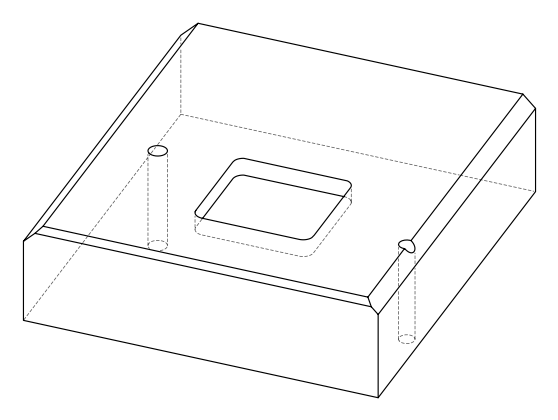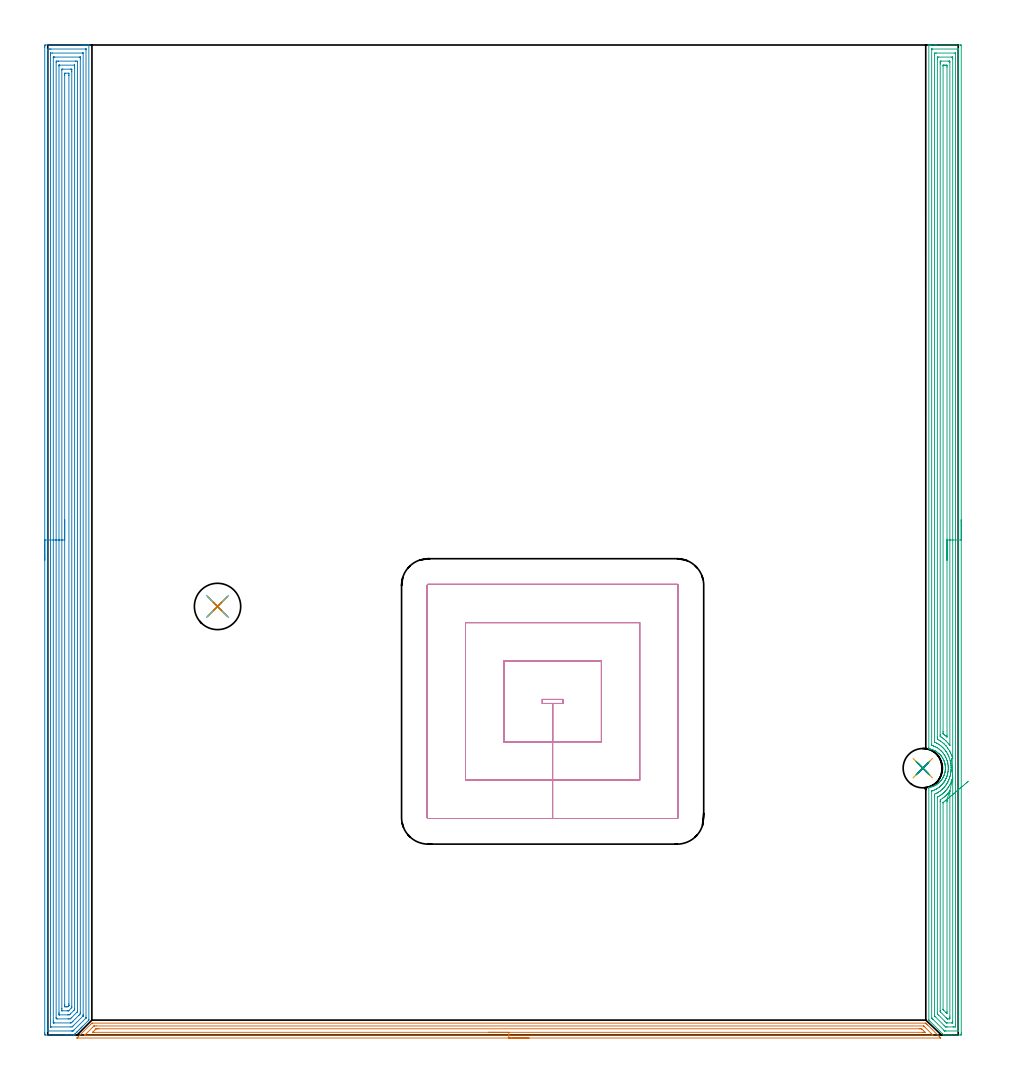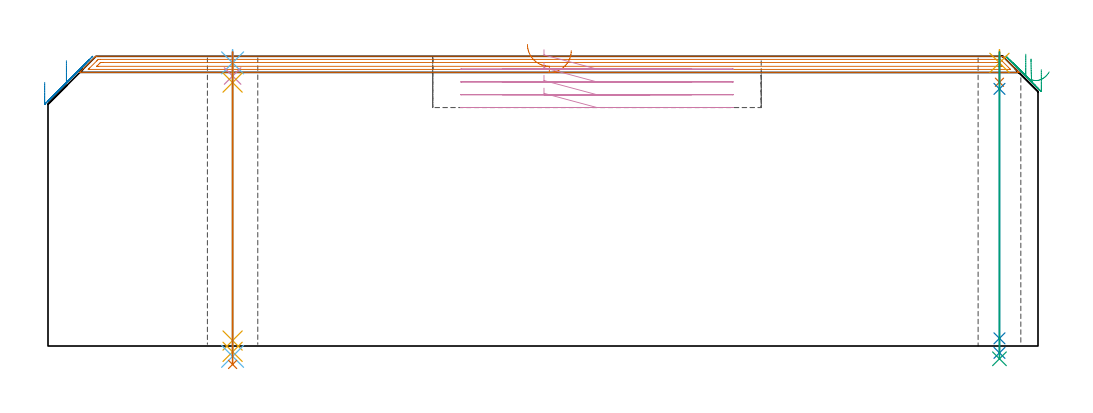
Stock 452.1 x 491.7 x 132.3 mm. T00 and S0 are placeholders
(PLAN: 13 operations, 9 tool changes, 78.3 min)
(1 AREA_MILL | FG_CHAMFER_SURFACE | UGT0205_001 | 10.33 min | 11988 mm3)
(2 AREA_MILL_1 | FG_CHAMFER_SURFACE_1 | UGT0205_001 | 31.75 min | 117622 mm3)
(3 AREA_MILL_2 | FG_CHAMFER_SURFACE_2 | UGT0205_001 | 23.72 min | 63465 mm3)
(4 MILL_RECTANGULAR_POCKET | POCKET_RECTANGULAR_STRAIGHT | UGT0201_109 | Follow Part, ap 6.35, ae 75% | 9.43 min | 493936 mm3)
(5 SPOT_DRILL | STEP1HOLE | NXT0321_9005460120000 | 0.05 min | 167 mm3)
(6 SPOT_DRILL_1 | STEP1HOLE_1 | NXT0321_9005460120000 | 0.05 min | 189 mm3)
(7 DRILL_BLIND_HOLE_INTO_CENTER | STEP1HOLE | UGT0301_198 | 0.06 min | 367 mm3)
(8 GUN_DRILL_THROUGH_HOLE | STEP1HOLE | UGT0307_003 | 0.63 min | 4674 mm3)
(9 SPADE_DRILL_TO_ENLARGE_THROUGH_HOLE | STEP1HOLE | UGT0306_010 | 0.56 min | 33821 mm3)
(10 DRILL_BLIND_HOLE_INTO_CENTER_1 | STEP1HOLE_1 | NXT0301_125 | 0.05 min | 188 mm3)
(11 GUN_DRILL_THROUGH_HOLE_1 | STEP1HOLE_1 | UGT0307_001 | 0.59 min | 2379 mm3)
(12 SPADE_DRILL_TO_ENLARGE_THROUGH_HOLE_1 | STEP1HOLE_1 | UGT0306_005 | 0.56 min | 19043 mm3)
(13 DRILL_TO_ENLARGE_THROUGH_HOLE | STEP1HOLE_1 | UGT0301_055 | 0.57 min | 33084 mm3)
(TOOL UGT0205_001 | Chamfer Mill 20 x 3 x 45 deg. | D20 FL50 Z2)
(TOOL UGT0201_109 | End Mill 25.4 mm | D25.4 FL25 Z2)
(TOOL NXT0321_9005460120000 | NC Spot Drill, 142deg, 12mm, Carbide, Uncoated | D12 PA142 FL30 Z2)
(TOOL UGT0301_198 | Twist Drill 7.9 mm | D7.9 PA118 FL73 Z2)
(TOOL UGT0307_003 | Gun Drill 7 mm | D7 PA130 FL24 Z1)
(TOOL UGT0306_010 | Spade Drill 19.5mm | D19.5 PA132 FL10 Z2)
(TOOL NXT0301_125 | Carbide Drill 6mm [861.1-0600-018A1-GP GC34] | D6 PA150 FL18.7 Z2)
(TOOL UGT0307_001 | Gun Drill 5 mm | D5 PA130 FL24 Z1)
(TOOL UGT0306_005 | Spade Drill 14.5mm | D14.5 PA132 FL10 Z2)
(TOOL UGT0301_055 | Twist Drill 23 mm | D23 PA118 FL155 Z2)
(OP 1 AREA_MILL)
G17 G21 G94 G90
T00 M6
G54
G17 G0 G90 X238.95 Y-1.5 S1061 M3
G43 Z142.3 H0
Z134.9
G94 G1 X238.912 Z134.028 F250.
X238.798 Z133.164
X238.609 Z132.312
X238.347 Z131.48
X238.013 Z130.674
X237.61 Z129.9
X237.141 Z129.164
X236.61 Z128.472
X236.021 Z127.829
X235.378 Z127.24
X234.685 Z126.708
X233.95 Z126.24
X233.176 Z125.837
X232.37 Z125.503
X231.538 Z125.241
X230.686 Z125.052
X229.821 Z124.938
X228.95 Z124.9
X14.631
X14.516 Y-1.497 Z124.902
X14.514 Y-1.495 Z124.903
X14.516 Y-1.483 Z124.915
X14.996 Y-1.004 Z125.396
X16.302 Y0.302 Z126.701
X21.316 Y5.318 Z131.715
X21.637 Y5.637 Z132.037
X21.912 Y5.904 Z132.296
X22.241 Y5.9 Z132.3
X435.658
X435.988 Y5.904 Z132.296
X436.263 Y5.637 Z132.036
X436.583 Y5.318 Z131.715
X436.627 Y5.274 Z131.673
X436.836 Y5.065 Z131.464
X436.88 Y5.021 Z131.418
X442.818 Y-0.918 Z125.48
X442.904 Y-1.004 Z125.396
X443.086 Y-1.186 Z125.213
X443.264 Y-1.363 Z125.034
X443.383 Y-1.485 Z124.913
X443.386 Y-1.495 Z124.903
X443.383 Y-1.499 Z124.899
X228.95 Y-1.5 Z124.9
Y-0.086 Z126.314
X18.624
X18.506 Y-0.084 Z126.316
X18.428 Y-0.082 Z126.318
X18.381 Y-0.079 Z126.321
X18.385 Y-0.072 Z126.328
X18.426 Y-0.027 Z126.373
X18.553 Y0.103 Z126.503
X18.683 Y0.233 Z126.633
X18.998 Y0.549 Z126.949
X22.254 Y3.804 Z130.204
X22.567 Y4.115 Z130.515
X22.885 Y4.427 Z130.827
X22.936 Y4.474 Z130.874
X23.029 Y4.481 Z130.881
X23.089 Y4.484 Z130.884
X23.147 Y4.485 Z130.885
X23.981 Y4.486 Z130.886
X434.753 Y4.485 Z130.885
X434.811 Y4.484 Z130.884
X434.928 Y4.479 Z130.879
X434.967 Y4.471 Z130.871
X434.985 Y4.458 Z130.858
X435.02 Y4.427 Z130.827
X435.645 Y3.805 Z130.205
X438.586 Y0.864 Z127.264
X439.217 Y0.233 Z126.633
X439.472 Y-0.027 Z126.373
X439.507 Y-0.067 Z126.333
X439.515 Y-0.079 Z126.321
X439.452 Y-0.081 Z126.319
X439.335 Y-0.085 Z126.315
X439.276 Y-0.086 Z126.314
X439.217
X228.95
Y1.328 Z127.728
X23.147 Y1.329 Z127.729
X22.68 Y1.33 Z127.73
X22.28 Y1.334 Z127.734
X22.254 Y1.335 Z127.735
Y1.345 Z127.745
Y1.352 Z127.752
X23.147 Y2.248 Z128.648
X23.545 Y2.645 Z129.045
X23.793 Y2.891 Z129.291
X23.878 Y2.973 Z129.373
X23.948 Y3.037 Z129.437
X23.99 Y3.065 Z129.465
X24.04 Y3.066 Z129.466
X24.507 Y3.07 Z129.47
X24.932 Y3.071 Z129.471
X25.398 Y3.072 Z129.472
X432.967 Y3.071 Z129.471
X433.434 Y3.07 Z129.47
X433.86 Y3.066 Z129.466
X433.916 Y3.065 Z129.465
X433.976 Y3.013 Z129.413
X434.103 Y2.891 Z129.291
X434.354 Y2.645 Z129.045
X434.753 Y2.248 Z128.648
X435.245 Y1.755 Z128.155
X435.645 Y1.35 Z127.75
X435.653 Y1.335 Z127.735
X435.645 Y1.334 Z127.734
X435.178 Y1.33 Z127.73
X434.753 Y1.329 Z127.729
X434.287 Y1.328 Z127.728
X228.95
X228.078 Z127.767
X227.213 Z127.88
X226.361 Z128.069
X225.529 Z128.332
X224.723 Z128.665
X223.95 Z129.068
X223.214 Z129.537
X222.522 Z130.068
X221.879 Z130.657
X221.289 Z131.301
X220.758 Z131.993
X220.289 Z132.728
X219.887 Z133.502
X219.553 Z134.308
X219.29 Z135.14
X219.102 Z135.992
X218.988 Z136.857
X218.95 Z137.728
G0 Z142.3
M5
M2
(OP 2 AREA_MILL_1)
G17 G21 G94 G90
T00 M6
G54
G17 G0 G90 X-1.5 Y235.8 S1061 M3
G43 Z142.3 H0
Z120.4
G94 G1 Y235.838 Z119.528 F250.
Y235.952 Z118.663
Y236.141 Z117.812
Y236.403 Z116.98
Y236.737 Z116.174
Y237.14 Z115.4
Y237.609 Z114.664
Y238.14 Z113.972
Y238.729 Z113.329
Y239.372 Z112.74
Y240.064 Z112.208
Y240.8 Z111.74
Y241.574 Z111.337
Y242.38 Z111.003
Y243.212 Z110.741
Y244.064 Z110.552
Y244.928 Z110.438
Y245.8 Z110.4
Y490.507
X-1.499 Y490.984 Z110.401
X-1.495 Y491.395 Z110.403
X-1.492 Y491.59 Z110.405
X-1.091 Y491.6 Z110.806
X16.75 Z128.645
X17.356 Z129.25
X17.901 Z129.798
X18.234 Z130.13
X18.78 Z130.676
X19.113 Z131.007
X19.779 Z131.678
X20.09 Z131.989
X20.247 Y491.597 Z132.14
X20.405 Y491.59 Z132.295
X20.4 Y491.431 Z132.3
Y7.756
X20.407 Y7.413 Z132.292
X20.093 Y7.092 Z131.99
X17.356 Y4.354 Z129.252
X16.988 Y3.988 Z128.888
X16.838 Y3.838 Z128.737
X16.594 Y3.593 Z128.492
X16.477 Y3.475 Z128.373
X15.914 Y2.913 Z127.813
X15.701 Y2.7 Z127.599
X15.599 Y2.597 Z127.495
X15.16 Y2.159 Z127.059
X14.721 Y1.719 Z126.617
X14.509 Y1.509 Z126.409
X14.477 Y1.477 Z126.377
X13.842 Y0.84 Z125.738
X13.772 Y0.772 Z125.671
X13.616 Y0.616 Z125.516
X13.549 Y0.548 Z125.446
X13.484 Y0.484 Z125.383
X13.319 Y0.318 Z125.218
X13.256 Y0.255 Z125.153
X13.196 Y0.196 Z125.095
X13.017 Y0.02 Z124.917
X12.993 Y0.004 Z124.892
X12.964 Y0.003 Z124.863
X12.722 Y0. Z124.621
X11.873 Z123.773
X11.207 Z123.102
X9.995 Z121.892
X9.45 Z121.345
X8.844 Z120.74
X-1.087 Z110.81
X-1.492 Y0.01 Z110.405
X-1.495 Y0.205 Z110.403
X-1.499 Y0.616 Z110.401
X-1.5 Y1.032 Z110.4
Y245.8
X-0.086 Z111.814
X-0.085 Y489.068 Z111.815
X-0.084 Y489.198 Z111.816
X-0.079 Y489.57 Z111.821
X0.279 Y489.591 Z112.179
X0.666 Y489.597 Z112.566
X1.149 Y489.6 Z113.049
X1.544 Z113.444
X18.908 Y489.599 Z130.808
X18.94 Y489.598 Z130.84
X18.973 Y489.594 Z130.873
X18.979 Y489.59 Z130.879
X18.982 Y489.584 Z130.882
X18.984 Y489.556 Z130.884
X18.986 Y489.327 Z130.886
Y489.198
X18.985 Y8.784 Z130.885
X18.984 Y8.655 Z130.884
X18.98 Y8.465 Z130.88
X18.979 Y8.444 Z130.879
X18.967 Y8.427 Z130.867
X18.936 Y8.389 Z130.836
X18.877 Y8.328 Z130.777
X12.958 Y2.408 Z124.858
X12.658 Y2.115 Z124.558
X12.574 Y2.036 Z124.474
X12.536 Y2.01 Z124.436
X12.477 Y2.004 Z124.377
X12.085 Y2.001 Z123.985
X11.602 Y2. Z123.502
X-0.008 Y2.001 Z111.892
X-0.04 Y2.002 Z111.86
X-0.073 Y2.006 Z111.827
X-0.079 Y2.01 Z111.821
X-0.082 Y2.016 Z111.818
X-0.084 Y2.044 Z111.816
X-0.086 Y2.273 Z111.814
Y2.402
Y245.8
X1.328 Z113.228
Y486.737
X1.33 Y487.411 Z113.23
X1.332 Y487.521 Z113.232
X1.335 Y487.574 Z113.235
X1.338 Y487.59 Z113.238
X1.363 Y487.595 Z113.263
X1.544 Y487.598 Z113.444
X2.237 Y487.6 Z114.137
X17.17 Z129.07
X17.356 Y487.597 Z129.256
X17.541 Y487.592 Z129.441
X17.561 Y487.59 Z129.461
X17.565 Y487.579 Z129.465
X17.568 Y487.543 Z129.468
X17.571 Y487.484 Z129.471
Y10.222
X17.568 Y9.548 Z129.468
X17.565 Y9.495 Z129.465
X17.562 Y9.473 Z129.462
X17.547 Y9.454 Z129.447
X17.5 Y9.402 Z129.4
X17.356 Y9.255 Z129.256
X12.629 Y4.529 Z124.529
X12.286 Y4.189 Z124.186
X12.181 Y4.092 Z124.081
X12.085 Y4.01 Z123.985
X11.391 Y4.001 Z123.291
X1.73 Y4. Z113.63
X1.544 Y4.003 Z113.444
X1.359 Y4.008 Z113.259
X1.339 Y4.01 Z113.239
X1.335 Y4.021 Z113.235
X1.332 Y4.057 Z113.232
X1.329 Y4.116 Z113.229
X1.328 Y245.8 Z113.228
X2.743 Z114.643
Y485.299
X2.745 Y485.489 Z114.645
X2.747 Y485.557 Z114.647
X2.749 Y485.588 Z114.649
X2.768 Y485.59 Z114.668
X2.874 Y485.594 Z114.774
X3.301 Y485.6 Z115.201
X3.326 Z115.226
X15.623 Z127.523
X16.026 Y485.596 Z127.926
X16.126 Y485.593 Z128.026
X16.147 Y485.59 Z128.047
X16.151 Y485.578 Z128.051
X16.154 Y485.543 Z128.054
X16.156 Y485.463 Z128.056
X16.157 Y485.057 Z128.057
Y484.732
Y11.334
X16.155 Y10.769 Z128.055
X16.153 Y10.604 Z128.053
X16.15 Y10.527 Z128.05
X16.082 Y10.441 Z127.982
X15.842 Y10.194 Z127.742
X15.599 Y9.948 Z127.499
X15.401 Y9.749 Z127.301
X12.52 Y6.868 Z124.42
X12.3 Y6.65 Z124.2
X12.085 Y6.438 Z123.985
X11.852 Y6.213 Z123.752
X11.632 Y6.01 Z123.532
X11.207 Y6.001 Z123.107
X11.182 Y6. Z123.082
X3.277 Z115.177
X2.874 Y6.004 Z114.774
X2.774 Y6.008 Z114.674
X2.753 Y6.01 Z114.653
X2.749 Y6.022 Z114.649
X2.746 Y6.057 Z114.646
X2.744 Y6.137 Z114.644
X2.743 Y6.543 Z114.643
Y6.868
Y245.8
X4.157 Z116.057
X4.158 Y482.967 Z116.058
X4.179 Y483.59 Z116.079
X4.418 Y483.596 Z116.318
X5.058 Y483.599 Z116.958
X5.293 Y483.6 Z117.193
X13.842 Y483.599 Z125.742
X14.078 Z125.978
X14.721 Y483.59 Z126.621
X14.742 Y482.945 Z126.642
X14.743 Y482.923 Z126.643
X14.742 Y12.205 Z126.642
X14.721 Y11.531 Z126.621
X14.626 Y11.43 Z126.526
X14.535 Y11.334 Z126.435
X11.856 Y8.655 Z123.756
X11.527 Y8.329 Z123.427
X11.207 Y8.015 Z123.107
X10.966 Y8.006 Z122.866
X10.328 Y8.001 Z122.228
X10.094 Y8. Z121.994
X4.822 Y8.001 Z116.722
X4.179 Y8.01 Z116.079
X4.158 Y8.655 Z116.058
X4.157 Y8.677 Z116.057
Y245.8
X5.571 Z117.471
Y481.159
X5.573 Y481.529 Z117.473
X5.575 Y481.582 Z117.475
X5.578 Y481.59 Z117.478
X5.585 Y481.594 Z117.485
X5.611 Y481.597 Z117.511
X5.719 Y481.599 Z117.619
X5.936 Y481.6 Z117.836
X13.108 Y481.599 Z125.008
X13.224 Y481.597 Z125.124
X13.301 Y481.593 Z125.201
X13.318 Y481.59 Z125.218
X13.322 Y481.577 Z125.222
X13.324 Y481.53 Z125.224
X13.328 Y481.159 Z125.228
X13.329 Y480.788 Z125.229
Y480.266
Y13.121
X13.327 Y12.751 Z125.227
X13.324 Y12.62 Z125.224
X13.322 Y12.59 Z125.222
X13.31 Y12.57 Z125.21
X13.268 Y12.524 Z125.168
X12.98 Y12.228 Z124.88
X11.207 Y10.454 Z123.107
X11.2 Y10.448 Z123.1
X10.751 Y10.011 Z122.651
X10.328 Y10.006 Z122.228
X9.883 Y10.001 Z121.783
X5.792 Z117.692
X5.676 Y10.003 Z117.576
X5.599 Y10.007 Z117.499
X5.582 Y10.01 Z117.482
X5.578 Y10.023 Z117.478
X5.576 Y10.07 Z117.476
X5.572 Y10.441 Z117.472
X5.571 Y10.812 Z117.471
Y11.334
Y245.8
X6.985 Z118.885
X6.986 Y479.199 Z118.886
X6.987 Y479.372 Z118.887
X6.99 Y479.552 Z118.89
X6.992 Y479.588 Z118.892
X7.097 Y479.593 Z118.997
X7.246 Y479.597 Z119.146
X7.47 Y479.6 Z119.37
X11.207 Z123.107
X11.863 Y479.598 Z123.763
X11.895 Y479.594 Z123.795
X11.903 Y479.591 Z123.803
X11.908 Y479.553 Z123.808
X11.911 Y479.372 Z123.811
X11.914 Y478.653 Z123.814
X11.915 Y478.479 Z123.815
X11.914 Y14.188 Z123.814
X11.913 Y14.014 Z123.813
X11.908 Y13.655 Z123.808
X11.906 Y13.615 Z123.806
X11.883 Y13.587 Z123.783
X11.836 Y13.536 Z123.736
X11.757 Y13.455 Z123.657
X10.53 Y12.228 Z122.43
X10.426 Y12.128 Z122.326
X10.328 Y12.036 Z122.228
X10.286 Y12.01 Z122.186
X10.246 Y12.006 Z122.146
X10.165 Y12.003 Z122.065
X10.001 Y12.001 Z121.901
X9.674 Y12. Z121.574
X7.037 Y12.002 Z118.937
X7.005 Y12.006 Z118.905
X6.997 Y12.009 Z118.897
X6.992 Y12.047 Z118.892
X6.989 Y12.228 Z118.889
X6.986 Y12.947 Z118.886
X6.985 Y13.121 Z118.885
Y245.8
X8.399 Z120.299
X8.4 Y476.693 Z120.3
X8.401 Y476.867 Z120.301
X8.407 Y477.586 Z120.307
X8.559 Y477.599 Z120.459
X8.572 Y477.6 Z120.472
X10.328 Y477.599 Z122.228
X10.493 Y477.586 Z122.393
X10.496 Y477.416 Z122.396
X10.5 Y476.693 Z122.4
Y476.518
Y15.626
X10.499 Y14.907 Z122.399
X10.497 Y14.736 Z122.397
X10.493 Y14.676 Z122.393
X10.487 Y14.645 Z122.387
X10.467 Y14.623 Z122.367
X10.328 Y14.479 Z122.228
X10.097 Y14.249 Z121.997
X9.855 Y14.014 Z121.755
X9.463 Y14. Z121.363
X9.45 Z121.35
X8.585 Z120.485
X8.572 Y14.001 Z120.472
X8.407 Y14.014 Z120.307
X8.404 Y14.184 Z120.304
X8.4 Y14.907 Z120.3
Y15.082
X8.399 Y245.8 Z120.299
Y246.672 Z120.338
Y247.537 Z120.451
Y248.388 Z120.64
Y249.22 Z120.903
Y250.026 Z121.236
Y250.8 Z121.639
Y251.536 Z122.108
Y252.228 Z122.639
Y252.871 Z123.228
Y253.46 Z123.872
Y253.992 Z124.564
Y254.46 Z125.299
Y254.863 Z126.073
Y255.197 Z126.879
Y255.459 Z127.711
Y255.648 Z128.563
Y255.762 Z129.428
Y255.8 Z130.299
G0 Z142.3
M5
M2
(OP 3 AREA_MILL_2)
G17 G21 G94 G90
T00 M6
G54
G17 G0 G90 X453.6 Y255.8 S1061 M3
G43 Z142.3 H0
Z126.2
G94 G1 Y255.762 Z125.328 F250.
Y255.648 Z124.464
Y255.459 Z123.612
Y255.197 Z122.78
Y254.863 Z121.974
Y254.46 Z121.2
Y253.992 Z120.464
Y253.46 Z119.772
Y252.871 Z119.129
Y252.228 Z118.54
Y251.536 Z118.009
Y250.8 Z117.54
Y250.026 Z117.137
Y249.22 Z116.803
Y248.388 Z116.541
Y247.537 Z116.352
Y246.672 Z116.238
Y245.8 Z116.2
Y0.988
X453.599 Y0.616 Z116.201
X453.594 Y0.1 Z116.203
X453.592 Y0.008 Z116.206
X453.082 Y0. Z116.715
X448.652 Z121.143
X447.215 Z122.581
X445.993 Z123.801
X444.899 Y0.001 Z124.9
X444.664 Y0.234 Z125.132
X444.221 Y0.679 Z125.578
X437.992 Y6.908 Z131.808
X437.625 Y7.275 Z132.172
X437.505 Y7.397 Z132.291
X437.5 Y7.762 Z132.3
Y122.538
X437.505 Y122.858 Z132.291
X437.555 Y122.87 Z132.242
X437.741 Y122.91 Z132.057
X437.999 Y122.969 Z131.801
X438.319 Y123.042 Z131.481
X438.904 Y123.205 Z130.894
X439.124 Y123.266 Z130.675
X439.2 Y123.294 Z130.599
X439.643 Y123.465 Z130.156
X439.858 Y123.557 Z129.941
X440.081 Y123.654 Z129.716
X440.233 Y123.73 Z129.562
X440.535 Y123.878 Z129.264
X440.676 Y123.955 Z129.12
X440.772 Y124.007 Z129.027
X440.964 Y124.111 Z128.836
X441.049 Y124.161 Z128.75
X441.071 Y124.176 Z128.728
X441.451 Y124.425 Z128.348
X441.845 Y124.706 Z127.953
X441.928 Y124.771 Z127.871
X442.005 Y124.833 Z127.791
X442.115 Y124.918 Z127.685
X442.289 Y125.055 Z127.51
X442.448 Y125.2 Z127.351
X442.727 Y125.453 Z127.072
X442.891 Y125.621 Z126.908
X443.213 Y125.95 Z126.586
X443.457 Y126.234 Z126.343
X443.609 Y126.412 Z126.19
X443.934 Y126.844 Z125.863
X444.041 Y127.004 Z125.757
X444.221 Y127.275 Z125.577
X444.42 Y127.601 Z125.377
X444.504 Y127.738 Z125.294
X444.516 Y127.762 Z125.282
X444.585 Y127.897 Z125.211
X444.733 Y128.183 Z125.066
X444.944 Y128.633 Z124.854
X445.006 Y128.791 Z124.79
X445.082 Y128.976 Z124.717
X445.123 Y129.078 Z124.676
X445.177 Y129.237 Z124.618
X445.281 Y129.527 Z124.518
X445.322 Y129.658 Z124.478
X445.373 Y129.821 Z124.427
X445.447 Y130.13 Z124.352
X445.517 Y130.422 Z124.282
X445.541 Y130.54 Z124.259
X445.604 Y130.868 Z124.193
X445.626 Y131.024 Z124.169
X445.67 Y131.316 Z124.128
X445.671 Y131.331 Z124.126
X445.689 Y131.527 Z124.104
X445.714 Y131.763 Z124.082
X445.739 Y132.21 Z124.059
Y132.519 Z124.053
X445.74 Y132.62 Z124.055
X445.741 Y132.658 Z124.056
X445.733 Y132.834 Z124.062
X445.724 Y133.105 Z124.075
X445.716 Y133.197 Z124.082
X445.683 Y133.553 Z124.111
X445.662 Y133.703 Z124.129
X445.627 Y133.987 Z124.17
X445.626 Y133.999 Z124.172
X445.544 Y134.447 Z124.252
X445.51 Y134.596 Z124.285
X445.446 Y134.894 Z124.353
X445.426 Y134.971 Z124.374
X445.372 Y135.18 Z124.427
X445.277 Y135.485 Z124.521
X445.173 Y135.788 Z124.626
X445.061 Y136.074 Z124.738
X444.996 Y136.238 Z124.802
X444.931 Y136.383 Z124.865
X444.877 Y136.506 Z124.922
X444.812 Y136.654 Z124.987
X444.799 Y136.683 Z125.
X444.723 Y136.829 Z125.074
X444.49 Y137.286 Z125.308
X444.407 Y137.433 Z125.392
X444.355 Y137.519 Z125.445
X444.32 Y137.577 Z125.48
X444.02 Y138.028 Z125.78
X443.704 Y138.471 Z126.096
X443.609 Y138.593 Z126.191
X443.512 Y138.705 Z126.288
X443.269 Y138.985 Z126.529
X443.198 Y139.062 Z126.6
X442.917 Y139.366 Z126.881
X442.727 Y139.552 Z127.072
X442.587 Y139.676 Z127.211
X442.448 Y139.798 Z127.348
X442.318 Y139.914 Z127.481
X441.898 Y140.26 Z127.901
X441.845 Y140.3 Z127.954
X441.409 Y140.602 Z128.39
X441.206 Y140.732 Z128.592
X441.119 Y140.787 Z128.677
X441.023 Y140.849 Z128.776
X440.964 Y140.887 Z128.836
X440.725 Y141.024 Z129.074
X440.676 Y141.051 Z129.123
X440.484 Y141.155 Z129.315
X440.082 Y141.346 Z129.718
X439.643 Y141.535 Z130.156
X439.2 Y141.697 Z130.599
X438.318 Y141.964 Z131.481
X438.141 Y142.01 Z131.658
X437.951 Y142.051 Z131.847
X437.904 Y142.06 Z131.891
X437.501 Y142.144 Z132.287
X437.5 Y142.635 Z132.3
Y491.431
X437.502 Y491.591 Z132.288
X437.528 Y491.6 Z132.263
X437.892 Z131.907
X438.232 Z131.568
X438.904 Z130.891
X440.126 Z129.671
X440.676 Z129.118
X441.287 Z128.508
X453.082 Z116.715
X453.36 Y491.598 Z116.438
X453.592 Y491.59 Z116.206
X453.599 Y491.356 Z116.199
X453.6 Y245.8 Z116.2
X452.186 Z117.614
X452.185 Y2.182 Z117.615
X452.184 Y2.072 Z117.616
X452.181 Y2.018 Z117.619
X452.18 Y2.012 Z117.62
X452.161 Y2.008 Z117.639
X452.108 Y2.004 Z117.692
X451.709 Y2. Z118.091
X445.993 Z123.807
X445.504 Y2.002 Z124.296
X445.407 Y2.006 Z124.393
X445.359 Y2.01 Z124.441
X445.268 Y2.093 Z124.532
X445.107 Y2.246 Z124.693
X444.948 Y2.402 Z124.852
X439.588 Y7.762 Z130.212
X439.383 Y7.968 Z130.417
X438.966 Y8.394 Z130.834
X438.92 Y8.443 Z130.88
X438.918 Y8.453 Z130.882
X438.916 Y8.479 Z130.884
X438.915 Y8.534 Z130.885
X438.914 Y8.644 Z130.886
X438.915 Y120.967 Z130.885
X438.916 Y121.077 Z130.884
X438.919 Y121.132 Z130.881
X438.921 Y121.154 Z130.879
X438.935 Y121.167 Z130.865
X439.019 Y121.198 Z130.781
X439.603 Y121.386 Z130.197
X439.79 Y121.458 Z130.01
X440.237 Y121.64 Z129.563
X440.676 Y121.838 Z129.124
X440.847 Y121.919 Z128.953
X441.188 Y122.092 Z128.612
X441.428 Y122.226 Z128.372
X441.562 Y122.307 Z128.238
X441.971 Y122.572 Z127.829
X442.448 Y122.899 Z127.352
X442.498 Y122.934 Z127.302
X442.565 Y122.985 Z127.235
X442.991 Y123.331 Z126.809
X443.335 Y123.633 Z126.465
X443.462 Y123.75 Z126.338
X443.595 Y123.878 Z126.205
X443.903 Y124.199 Z125.897
X444.221 Y124.541 Z125.579
X444.328 Y124.663 Z125.472
X444.419 Y124.771 Z125.381
X444.722 Y125.159 Z125.078
X445.092 Y125.664 Z124.708
X445.096 Y125.67 Z124.704
X445.107 Y125.687 Z124.693
X445.439 Y126.223 Z124.361
X445.638 Y126.558 Z124.162
X445.715 Y126.697 Z124.085
X445.763 Y126.79 Z124.037
X445.993 Y127.254 Z123.807
X446.056 Y127.388 Z123.744
X446.083 Y127.451 Z123.717
X446.316 Y128.018 Z123.484
X446.439 Y128.344 Z123.361
X446.506 Y128.532 Z123.294
X446.553 Y128.673 Z123.247
X446.722 Y129.237 Z123.078
X446.741 Y129.307 Z123.059
X446.755 Y129.362 Z123.045
X446.879 Y129.886 Z122.921
X446.919 Y130.09 Z122.881
X446.926 Y130.13 Z122.874
X447.041 Y130.86 Z122.759
X447.063 Y131.024 Z122.737
X447.122 Y131.672 Z122.678
X447.135 Y131.917 Z122.665
X447.15 Y132.537 Z122.65
X447.146 Y132.81 Z122.654
X447.111 Y133.47 Z122.689
X447.091 Y133.703 Z122.709
X446.994 Y134.481 Z122.806
X446.975 Y134.596 Z122.825
X446.879 Y135.111 Z122.921
X446.795 Y135.49 Z123.005
X446.784 Y135.537 Z123.016
X446.768 Y135.602 Z123.032
X446.639 Y136.05 Z123.161
X446.534 Y136.383 Z123.266
X446.339 Y136.927 Z123.461
X446.198 Y137.276 Z123.602
X445.993 Y137.738 Z123.807
X445.777 Y138.169 Z124.023
X445.54 Y138.626 Z124.26
X445.265 Y139.062 Z124.535
X445.107 Y139.299 Z124.693
X444.642 Y139.956 Z125.158
X444.221 Y140.457 Z125.579
X443.863 Y140.849 Z125.937
X443.603 Y141.115 Z126.197
X443.335 Y141.363 Z126.465
X442.896 Y141.742 Z126.904
X442.448 Y142.098 Z127.352
X441.66 Y142.635 Z128.14
X441.562 Y142.696 Z128.238
X441.41 Y142.788 Z128.39
X440.904 Y143.055 Z128.896
X440.676 Y143.163 Z129.124
X439.841 Y143.528 Z129.959
X439.79 Y143.547 Z130.01
X439.761 Y143.558 Z130.039
X439.128 Y143.765 Z130.672
X439.001 Y143.808 Z130.799
X438.942 Y143.831 Z130.858
X438.921 Y143.846 Z130.879
X438.919 Y143.867 Z130.881
X438.917 Y143.975 Z130.883
X438.914 Y144.411 Z130.886
X438.915 Y489.418 Z130.885
X438.916 Y489.529 Z130.884
X438.919 Y489.582 Z130.881
X438.92 Y489.588 Z130.88
X438.939 Y489.592 Z130.861
X438.992 Y489.596 Z130.808
X439.391 Y489.6 Z130.409
X451.797 Z118.003
X452.05 Y489.597 Z117.75
X452.158 Y489.592 Z117.642
X452.175 Y489.59 Z117.625
X452.179 Y489.576 Z117.621
X452.182 Y489.526 Z117.618
X452.185 Y489.42 Z117.615
X452.186 Y489.208 Z117.614
Y245.8
X450.772 Z119.028
X450.771 Y5.082 Z119.029
X450.77 Y4.733 Z119.03
X450.766 Y4.189 Z119.034
X450.764 Y4.023 Z119.036
X450.604 Y4.008 Z119.196
X450.424 Y4.004 Z119.376
X449.725 Y4. Z120.075
X449.538 Z120.262
X446.879 Z122.921
X446.179 Y4.001 Z123.621
X445.993 Y4.005 Z123.807
X445.808 Y4.01 Z123.992
X445.617 Y4.189 Z124.183
X445.107 Y4.694 Z124.693
X440.676 Y9.124 Z129.124
X440.466 Y9.337 Z129.334
X440.361 Y9.447 Z129.439
X440.338 Y9.474 Z129.462
X440.334 Y9.499 Z129.466
X440.332 Y9.548 Z129.468
X440.329 Y9.898 Z129.471
Y118.519
X440.33 Y118.868 Z129.47
X440.334 Y119.412 Z129.466
X440.337 Y119.579 Z129.463
X441.064 Y119.914 Z128.736
X441.562 Y120.157 Z128.238
X441.66 Y120.207 Z128.14
X441.842 Y120.305 Z127.958
X442.221 Y120.534 Z127.579
X442.448 Y120.682 Z127.352
X443.201 Y121.198 Z126.599
X443.277 Y121.256 Z126.523
X443.335 Y121.302 Z126.465
X443.766 Y121.657 Z126.034
X444.221 Y122.056 Z125.579
X444.239 Y122.073 Z125.561
X444.259 Y122.092 Z125.541
X444.678 Y122.524 Z125.122
X445.116 Y122.985 Z124.684
X445.509 Y123.472 Z124.291
X445.823 Y123.878 Z123.977
X445.895 Y123.977 Z123.905
X445.993 Y124.118 Z123.807
X446.252 Y124.51 Z123.548
X446.42 Y124.771 Z123.38
X446.594 Y125.058 Z123.206
X446.879 Y125.559 Z122.921
X446.916 Y125.628 Z122.884
X446.934 Y125.664 Z122.866
X447.204 Y126.231 Z122.596
X447.348 Y126.558 Z122.452
X447.472 Y126.853 Z122.328
X447.708 Y127.451 Z122.092
X447.724 Y127.493 Z122.076
X447.765 Y127.612 Z122.035
X447.937 Y128.171 Z121.863
X447.987 Y128.344 Z121.813
X448.125 Y128.875 Z121.675
X448.211 Y129.237 Z121.589
X448.286 Y129.606 Z121.514
X448.375 Y130.13 Z121.425
X448.413 Y130.371 Z121.387
X448.455 Y130.674 Z121.345
X448.493 Y131.024 Z121.307
X448.506 Y131.17 Z121.294
X448.532 Y131.528 Z121.268
X448.553 Y131.917 Z121.247
X448.557 Y132.013 Z121.243
X448.563 Y132.81 Z121.237
X448.561 Y132.901 Z121.239
X448.515 Y133.703 Z121.285
X448.504 Y133.852 Z121.296
X448.415 Y134.596 Z121.385
X448.38 Y134.87 Z121.42
X448.266 Y135.49 Z121.534
X448.162 Y135.983 Z121.638
X448.064 Y136.383 Z121.736
X447.826 Y137.215 Z121.974
X447.805 Y137.276 Z121.995
X447.765 Y137.388 Z122.035
X447.465 Y138.169 Z122.335
X447.24 Y138.699 Z122.56
X447.063 Y139.062 Z122.737
X446.879 Y139.425 Z122.921
X446.591 Y139.956 Z123.209
X446.089 Y140.752 Z123.711
X446.021 Y140.849 Z123.779
X445.993 Y140.888 Z123.807
X445.635 Y141.379 Z124.165
X445.34 Y141.742 Z124.46
X445.107 Y142.015 Z124.693
X444.53 Y142.635 Z125.27
X444.221 Y142.933 Z125.579
X443.537 Y143.528 Z126.263
X443.335 Y143.688 Z126.465
X442.745 Y144.122 Z127.055
X442.448 Y144.32 Z127.352
X442.293 Y144.422 Z127.507
X441.562 Y144.839 Z128.238
X441.274 Y144.989 Z128.526
X440.767 Y145.223 Z129.033
X440.554 Y145.315 Z129.246
X440.375 Y145.401 Z129.425
X440.335 Y145.431 Z129.465
X440.333 Y145.447 Z129.467
X440.331 Y145.49 Z129.469
X440.329 Y145.665 Z129.471
Y486.518
X440.33 Y486.867 Z129.47
X440.333 Y487.411 Z129.467
X440.335 Y487.577 Z129.465
X440.496 Y487.593 Z129.304
X440.676 Y487.596 Z129.124
X441.375 Y487.6 Z128.425
X450.424 Y487.599 Z119.376
X450.611 Y487.595 Z119.189
X450.735 Y487.59 Z119.065
X450.766 Y487.586 Z119.034
X450.767 Y487.569 Z119.033
X450.769 Y487.528 Z119.031
X450.771 Y487.411 Z119.029
X450.772 Y245.8 Z119.028
X449.357 Z120.443
Y137.65
X449.356 Y137.459 Z120.444
X449.352 Y137.276 Z120.448
X449.351 Y137.272 Z120.449
X449.345 Y137.276 Z120.455
X449.338 Y137.294 Z120.462
X449.256 Y137.56 Z120.544
X449.065 Y138.169 Z120.735
X448.866 Y138.718 Z120.934
X448.791 Y138.922 Z121.009
X448.736 Y139.062 Z121.064
X448.652 Y139.267 Z121.148
X448.342 Y139.956 Z121.458
X448.045 Y140.567 Z121.755
X447.893 Y140.849 Z121.907
X447.765 Y141.077 Z122.035
X447.354 Y141.742 Z122.446
X446.879 Y142.452 Z122.921
X446.748 Y142.635 Z123.052
X446.309 Y143.21 Z123.491
X446.041 Y143.528 Z123.759
X445.993 Y143.581 Z123.807
X445.193 Y144.422 Z124.607
X445.107 Y144.503 Z124.693
X444.387 Y145.147 Z125.413
X444.221 Y145.286 Z125.579
X444.186 Y145.315 Z125.614
X443.335 Y145.93 Z126.465
X442.923 Y146.208 Z126.877
X442.448 Y146.487 Z127.352
X441.808 Y146.853 Z127.992
X441.776 Y146.88 Z128.024
X441.75 Y146.912 Z128.05
X441.743 Y147.994 Z128.057
Y484.732
X441.747 Y485.439 Z128.053
X441.75 Y485.543 Z128.05
X441.755 Y485.59 Z128.045
X441.803 Y485.592 Z127.997
X442.018 Y485.596 Z127.782
X442.448 Y485.6 Z127.352
X448.676 Z121.124
X449.089 Y485.596 Z120.711
X449.296 Y485.592 Z120.504
X449.343 Y485.59 Z120.457
X449.35 Y485.56 Z120.45
X449.352 Y485.497 Z120.448
X449.357 Y484.914 Z120.443
Y484.732
Y245.8
X447.943 Z121.857
Y144.063
X447.941 Y143.944 Z121.859
X447.938 Y143.849 Z121.862
X447.936 Y143.809 Z121.864
X447.459 Y144.422 Z122.341
X446.879 Y145.133 Z122.921
X446.713 Y145.315 Z123.087
X445.993 Y146.065 Z123.807
X445.847 Y146.208 Z123.953
X445.107 Y146.857 Z124.693
X444.81 Y147.101 Z124.99
X444.221 Y147.533 Z125.579
X443.564 Y147.994 Z126.236
X443.335 Y148.139 Z126.465
X443.238 Y148.201 Z126.562
X443.187 Y148.236 Z126.613
X443.164 Y148.254 Z126.636
X443.162 Y148.351 Z126.638
X443.158 Y148.709 Z126.642
X443.157 Y148.888 Z126.643
Y149.067
Y482.231
X443.158 Y482.945 Z126.642
X443.159 Y483.122 Z126.641
X443.164 Y483.303 Z126.636
X443.179 Y483.59 Z126.621
X443.335 Y483.594 Z126.465
X443.573 Y483.599 Z126.227
X447.116 Y483.6 Z122.684
X447.765 Y483.597 Z122.035
X447.858 Y483.594 Z121.942
X447.914 Y483.59 Z121.886
X447.936 Y483.578 Z121.864
X447.943 Y482.945 Z121.857
Y245.8
X446.529 Z123.271
X446.528 Y148.888 Z123.272
X446.526 Y148.35 Z123.274
X446.522 Y147.994 Z123.278
X446.52 Y147.991 Z123.28
X446.507 Y147.994 Z123.294
X445.993 Y148.433 Z123.807
X445.446 Y148.888 Z124.354
X445.107 Y149.142 Z124.693
X444.741 Y149.414 Z125.059
X444.63 Y149.499 Z125.17
X444.578 Y149.541 Z125.222
X444.576 Y149.601 Z125.224
X444.574 Y149.781 Z125.226
X444.571 Y150.321 Z125.229
Y150.674
X444.572 Y481.159 Z125.228
X444.574 Y481.429 Z125.226
X444.576 Y481.563 Z125.224
X444.578 Y481.588 Z125.222
X444.607 Y481.592 Z125.193
X444.671 Y481.598 Z125.129
X445.107 Y481.6 Z124.693
X445.556 Z124.244
X445.993 Y481.599 Z123.807
X446.446 Y481.596 Z123.354
X446.514 Y481.59 Z123.286
X446.522 Y481.519 Z123.278
X446.525 Y481.159 Z123.275
X446.528 Y480.619 Z123.272
X446.529 Y245.8 Z123.271
Y244.928 Z123.309
Y244.064 Z123.423
Y243.212 Z123.612
Y242.38 Z123.874
Y241.574 Z124.208
Y240.8 Z124.611
Y240.064 Z125.08
Y239.372 Z125.611
Y238.729 Z126.2
Y238.14 Z126.843
Y237.609 Z127.535
Y237.14 Z128.271
Y236.737 Z129.045
Y236.403 Z129.851
Y236.141 Z130.683
Y235.952 Z131.535
Y235.838 Z132.4
Y235.8 Z133.271
G0 Z142.3
X448.923 Y137.216
Z130.887
G1 Y137.217 Z130.015
X448.926 Y137.142 Z129.146
X448.933 Y136.992 Z128.286
X448.943 Y136.768 Z127.444
X448.956 Y136.471 Z126.623
X448.973 Y136.103 Z125.832
X448.992 Y135.669 Z125.076
X449.015 Y135.17 Z124.361
X449.04 Y134.61 Z123.692
X449.068 Y133.995 Z123.074
X449.098 Y133.328 Z122.513
X449.13 Y132.615 Z122.011
X449.164 Y131.86 Z121.574
X449.199 Y131.071 Z121.205
X449.236 Y130.252 Z120.905
X449.274 Y129.411 Z120.678
X449.312 Y128.553 Z120.526
X449.351 Y127.685 Z120.449
X449.354 Y127.636 Z120.446
X449.356 Y127.451 Z120.444
X449.357 Y127.097 Z120.443
Y126.739
Y6.868
X449.353 Y6.161 Z120.447
X449.35 Y6.057 Z120.45
X449.345 Y6.01 Z120.455
X449.297 Y6.008 Z120.503
X449.082 Y6.004 Z120.718
X448.652 Y6. Z121.148
X446.855 Z122.945
X446.424 Y6.004 Z123.376
X446.316 Y6.007 Z123.484
X446.264 Y6.01 Z123.536
X446.199 Y6.062 Z123.601
X445.993 Y6.262 Z123.807
X445.381 Y6.868 Z124.419
X442.448 Y9.8 Z127.352
X441.81 Y10.441 Z127.99
X441.767 Y10.49 Z128.033
X441.749 Y10.513 Z128.051
X441.748 Y10.531 Z128.052
X441.745 Y10.619 Z128.055
X441.743 Y10.797 Z128.057
Y11.153
Y117.626
X441.745 Y117.981 Z128.055
X441.747 Y118.069 Z128.053
X441.749 Y118.108 Z128.051
X441.775 Y118.128 Z128.025
X441.887 Y118.191 Z127.913
X442.492 Y118.519 Z127.308
X443.01 Y118.846 Z126.79
X443.335 Y119.063 Z126.465
X443.54 Y119.205 Z126.26
X443.834 Y119.412 Z125.966
X444.052 Y119.582 Z125.748
X444.221 Y119.717 Z125.579
X444.54 Y119.983 Z125.26
X444.908 Y120.305 Z124.892
X445.011 Y120.402 Z124.789
X445.107 Y120.495 Z124.693
X445.454 Y120.849 Z124.346
X445.791 Y121.198 Z124.009
X445.888 Y121.304 Z123.912
X445.993 Y121.424 Z123.807
X446.294 Y121.788 Z123.506
X446.54 Y122.092 Z123.26
X446.687 Y122.285 Z123.113
X446.879 Y122.546 Z122.921
X447.059 Y122.803 Z122.741
X447.182 Y122.985 Z122.618
X447.411 Y123.342 Z122.389
X447.745 Y123.878 Z122.055
X447.753 Y123.891 Z122.047
X447.765 Y123.914 Z122.035
X448.062 Y124.472 Z121.738
X448.211 Y124.771 Z121.589
X448.355 Y125.07 Z121.445
X448.625 Y125.664 Z121.175
X448.633 Y125.683 Z121.167
X448.652 Y125.727 Z121.148
X448.882 Y126.325 Z120.918
X448.969 Y126.558 Z120.831
X449.043 Y126.767 Z120.757
X449.114 Y126.984 Z120.686
X449.331 Y127.659 Z120.469
X449.351 Y127.685 Z120.449
X447.936 Y121.199 Z121.864
X447.942 Y121.067 Z121.858
X447.943 Y121.02 Z121.857
Y9.369
X447.942 Y8.655 Z121.858
X447.941 Y8.478 Z121.859
X447.936 Y8.297 Z121.864
X447.921 Y8.01 Z121.879
X447.765 Y8.006 Z122.035
X447.527 Y8.001 Z122.273
X446.879 Z122.921
X446.786 Y8.003 Z123.014
X446.73 Y8.006 Z123.07
X446.7 Y8.01 Z123.1
X446.674 Y8.033 Z123.126
X446.464 Y8.238 Z123.336
X446.043 Y8.655 Z123.757
X443.335 Y11.364 Z126.465
X443.229 Y11.473 Z126.571
X443.177 Y11.53 Z126.623
X443.167 Y11.543 Z126.633
X443.164 Y11.589 Z126.636
X443.16 Y11.69 Z126.64
X443.157 Y12.049 Z126.643
Y12.228
Y115.839
X443.158 Y116.017 Z126.642
X443.164 Y116.732 Z126.636
X443.263 Y116.804 Z126.537
X444.221 Y117.449 Z125.579
X444.325 Y117.521 Z125.475
X444.471 Y117.626 Z125.329
X444.828 Y117.907 Z124.972
X445.107 Y118.133 Z124.693
X445.315 Y118.309 Z124.485
X445.556 Y118.519 Z124.244
X445.783 Y118.731 Z124.017
X445.993 Y118.933 Z123.807
X446.231 Y119.172 Z123.569
X446.463 Y119.412 Z123.337
X446.664 Y119.629 Z123.136
X446.879 Y119.868 Z122.921
X447.08 Y120.103 Z122.72
X447.248 Y120.305 Z122.552
X447.476 Y120.597 Z122.324
X447.765 Y120.973 Z122.035
X447.862 Y121.101 Z121.938
X447.934 Y121.198 Z121.866
X447.936 Y121.199 Z121.864
X446.511 Y116.994 Z123.289
X446.522 Y116.855 Z123.278
X446.525 Y116.732 Z123.275
X446.528 Y116.452 Z123.272
X446.529 Y116.192 Z123.271
Y115.839
X446.528 Y11.688 Z123.272
X446.526 Y11.334 Z123.274
X446.522 Y10.801 Z123.278
X446.511 Y10.649 Z123.289
X446.172 Y10.98 Z123.628
X445.993 Y11.156 Z123.807
X444.92 Y12.228 Z124.88
X444.731 Y12.421 Z125.069
X444.606 Y12.554 Z125.194
X444.577 Y12.588 Z125.223
X444.575 Y12.6 Z125.225
X444.573 Y12.633 Z125.227
X444.571 Y12.767 Z125.229
X444.572 Y115.216 Z125.228
X444.573 Y115.351 Z125.227
X444.575 Y115.418 Z125.225
X444.578 Y115.448 Z125.222
X444.591 Y115.466 Z125.209
X445.112 Y115.839 Z124.688
X445.603 Y116.232 Z124.197
X445.993 Y116.548 Z123.807
X446.093 Y116.632 Z123.707
X446.395 Y116.896 Z123.405
X446.511 Y116.994 Z123.289
X447.057 Y117.456 Z122.79
X447.635 Y117.944 Z122.356
X448.24 Y118.455 Z121.989
X448.866 Y118.985 Z121.693
X449.51 Y119.529 Z121.469
X450.166 Y120.084 Z121.319
X450.83 Y120.645 Z121.245
X451.497 Y121.208 Z121.247
X452.16 Y121.769 Z121.325
X452.816 Y122.324 Z121.479
X453.459 Y122.867 Z121.706
X454.085 Y123.396 Z122.007
X454.688 Y123.906 Z122.377
X455.264 Y124.393 Z122.815
X455.809 Y124.854 Z123.317
X456.318 Y125.284 Z123.879
X456.788 Y125.682 Z124.498
X457.215 Y126.043 Z125.167
G0 Z142.3
M5
M2
(OP 4 MILL_RECTANGULAR_POCKET)
G17 G21 G94 G90
T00 M6
G54
G17 G0 G90 X226.5 Y154.429 S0 M3
G43 Z142.3 H0
Z135.3
G94 G1 Y145.6 Z132.934 F250.
X250.7 Z126.45
Y164.65
X255.85 F500.
Y166.65
X245.55
Y164.65
X250.7
Y145.6
X274.9
Y185.7
X226.5
Y145.6
X250.7
Y126.55
X293.95
Y204.75
X207.45
Y126.55
X250.7
Y107.5
X312.5
G3 X313. Y108. R0.5
G1 Y223.3
G3 X312.5 Y223.8 R0.5
G1 X188.9
G3 X188.4 Y223.3 R0.5
G1 Y108.
G3 X188.9 Y107.5 R0.5
G1 X250.7
X251.7
G0 X226.5 Y154.429 Z129.45
G1 Y145.6 Z127.084 F250.
X250.7 Z120.6
Y164.65
X255.85 F500.
Y166.65
X245.55
Y164.65
X250.7
Y145.6
X274.9
Y185.7
X226.5
Y145.6
X250.7
Y126.55
X293.95
Y204.75
X207.45
Y126.55
X250.7
Y107.5
X312.5
G3 X313. Y108. R0.5
G1 Y223.3
G3 X312.5 Y223.8 R0.5
G1 X188.9
G3 X188.4 Y223.3 R0.5
G1 Y108.
G3 X188.9 Y107.5 R0.5
G1 X250.7
X251.7
G0 X226.5 Y154.429 Z123.6
G1 Y145.6 Z121.234 F250.
X250.7 Z114.75
Y164.65
X255.85 F500.
Y166.65
X245.55
Y164.65
X250.7
Y145.6
X274.9
Y185.7
X226.5
Y145.6
X250.7
Y126.55
X293.95
Y204.75
X207.45
Y126.55
X250.7
Y107.5
X312.5
G3 X313. Y108. R0.5
G1 Y223.3
G3 X312.5 Y223.8 R0.5
G1 X188.9
G3 X188.4 Y223.3 R0.5
G1 Y108.
G3 X188.9 Y107.5 R0.5
G1 X250.7
X251.7
G0 X226.5 Y154.429 Z117.75
G1 Y145.6 Z115.384 F250.
X250.7 Z108.9
Y164.65
X255.85 F500.
Y166.65
X245.55
Y164.65
X250.7
Y145.6
X274.9
Y185.7
X226.5
Y145.6
X250.7
Y126.55
X293.95
Y204.75
X207.45
Y126.55
X250.7
Y107.5
X312.5
G3 X313. Y108. R0.5
G1 Y223.3
G3 X312.5 Y223.8 R0.5
G1 X188.9
G3 X188.4 Y223.3 R0.5
G1 Y108.
G3 X188.9 Y107.5 R0.5
G1 X250.7
X251.7
G0 Z142.3
M5
M2
(OP 5 SPOT_DRILL)
G17 G21 G94 G90
T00 M6
G54
G17 G0 G90 X434.5 Y132.5 S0 M3
G43 Z142.3 H0
G94 G81 G98 Z129.3 F250. R135.3
G80
M5
M2
(OP 6 SPOT_DRILL_1)
G17 G21 G94 G90
T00 M6
G54
G17 G0 G90 X84.3 Y212.8 S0 M3
G43 Z142.3 H0
G94 G81 G98 Z129.3 F250. R135.3
G80
M5
M2
(OP 7 DRILL_BLIND_HOLE_INTO_CENTER)
G17 G21 G94 G90
T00 M6
G54
G17 G0 G90 X434.5 Y132.5 S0 M3
G43 Z142.3 H0
G94 G81 G98 Z120.45 F250. R134.3
G80
M5
M2
(OP 8 GUN_DRILL_THROUGH_HOLE)
G17 G21 G94 G90
T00 M6
G54
G17 G0 G90 X434.5 Y132.5 M8
G43 Z142.3 H0
Z132.791
S716 M3
G94 G1 Z117.421 F125. M26
G4 X.084
Z3.5 F250.
G4 X.084
Z-3.132 F125.
G4 X.084
M5
M9
G0 Z132.791
Z142.3
M2
(OP 9 SPADE_DRILL_TO_ENLARGE_THROUGH_HOLE)
G17 G21 G94 G90
T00 M6
G54
G17 G0 G90 X434.5 Y132.5 S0 M3
G43 Z142.3 H0
G94 G73 G98 Z-5.841 F250. Q17.268 R134.3
G80
M5
M2
(OP 10 DRILL_BLIND_HOLE_INTO_CENTER_1)
G17 G21 G94 G90
T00 M6
G54
G17 G0 G90 X84.3 Y212.8 S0 M3
G43 Z142.3 H1
G94 G81 G98 Z123.3 F250. R134.3
G80
M5
M2
(OP 11 GUN_DRILL_THROUGH_HOLE_1)
G17 G21 G94 G90
T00 M6
G54
G17 G0 G90 X84.3 Y212.8 M8
G43 Z142.3 H0
Z129.49
S716 M3
G94 G1 Z120.304 F125. M26
G4 X.084
Z2.5 F250.
G4 X.084
Z-2.666 F125.
G4 X.084
M5
M9
G0 Z129.49
Z142.3
M2
(OP 12 SPADE_DRILL_TO_ENLARGE_THROUGH_HOLE_1)
G17 G21 G94 G90
T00 M6
G54
G17 G0 G90 X84.3 Y212.8 S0 M3
G43 Z142.3 H0
G94 G73 G98 Z-4.728 F250. Q13.703 R134.3
G80
M5
M2
(OP 13 DRILL_TO_ENLARGE_THROUGH_HOLE)
G17 G21 G94 G90
T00 M6
G54
G17 G0 G90 X84.3 Y212.8 S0 M3
G43 Z142.3 H0
G94 G73 G98 Z-8.41 F250. Q20.101 R134.3
G80
M5
M2
